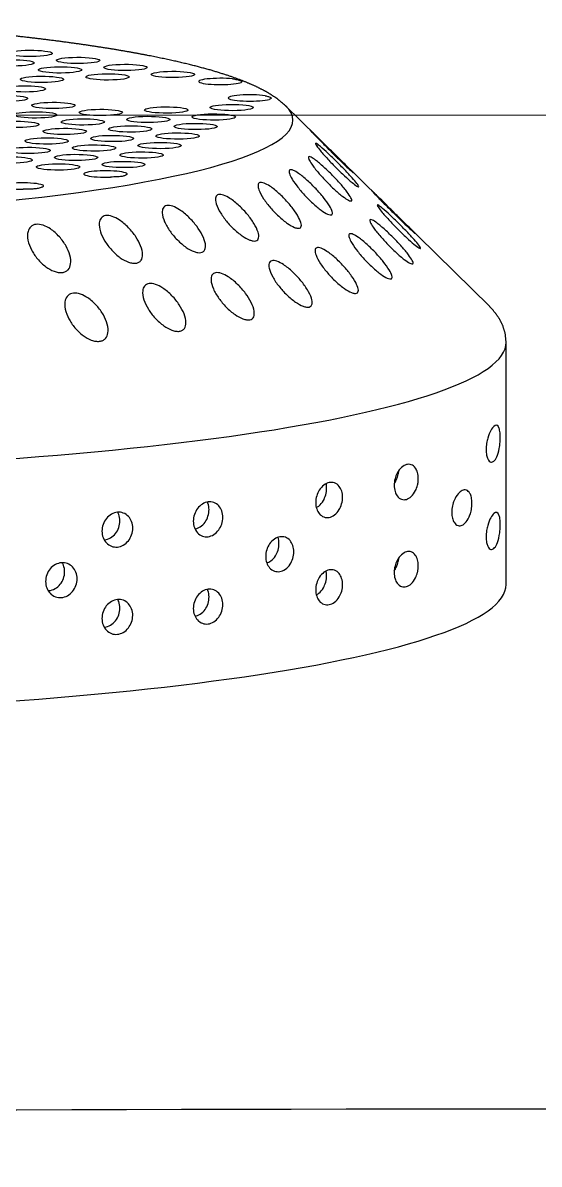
# Model space of a CAD drawing. Extents: x 398 to 509, y 623 to 780.
# Drawn here: x 445.427 to 446.512, y 672.027 to 674.422 of the extents above; entities that cross this region are included whole.
import ezdxf

# ---------------------------------------------------------------- set-up
doc = ezdxf.new("R2010")
doc.units = 0
doc.header["$MEASUREMENT"] = 0
doc.layers.add('1', color=4, linetype='Continuous')
doc.layers.add('JET', color=3, linetype='Continuous')

# ---------------------------------------------------------------- blocks, each defined once
blk = doc.blocks.new('SUCTION')
at = {"layer": '1'}
for p, q in [((0.4816, 1.9416), (-0.0272, 1.9337)), ((-0.2826, 1.7079), (-0.1012, 1.898)), ((-0.4023, 1.5824), (-0.324, 1.6645)), ((-0.5163, 1.4629), (-0.4533, 1.5289))]:
    blk.add_line(p, q, dxfattribs=at)
for centre, major_axis, start_param, end_param in [((0.5106, 0.0668), (-0.0289, 1.8748), 3.141593, 6.283185), ((0.0017, 0.059), (-0.0289, 1.8748), 3.141593, 6.283185), ((-0.4641, 0.0518), (-0.022, 1.427), 2.994561, 6.430217)]:
    blk.add_ellipse(centre, major_axis=major_axis, ratio=0.145722, start_param=start_param, end_param=end_param, dxfattribs=at)
at = {"layer": '1', "color": 3}
for centre, start_param, end_param in [((-0.5313, 1.3876), 3.930767, 8.961115), ((-0.5107, 1.35), 0.253665, 6.53685), ((-0.565, 1.3253), 4.112585, 9.142933), ((-0.4902, 1.3125), 0.253665, 6.53685), ((-0.4697, 1.2749), 0.253665, 6.53685), ((-0.5782, 1.2255), 0.253665, 6.53685), ((-0.4492, 1.2374), 0.253665, 6.53685), ((-0.5034, 1.2127), 0.253665, 6.53685), ((-0.4286, 1.1998), 0.253665, 6.53685), ((-0.4829, 1.1751), 0.253665, 6.53685), ((-0.4081, 1.1623), 0.253665, 6.53685), ((-0.5914, 1.1257), 0.253665, 6.53685), ((-0.4624, 1.1376), 0.253665, 6.53685), ((-0.3876, 1.1247), 0.253665, 6.53685), ((-0.4418, 1.1), 0.253665, 6.53685), ((-0.5709, 1.0882), 0.253665, 6.53685), ((-0.3671, 1.0871), 3.065388, 8.095736), ((-0.4961, 1.0753), 0.253665, 6.53685), ((-0.4213, 1.0624), 0.253665, 6.53685), ((-0.4756, 1.0378), 0.253665, 6.53685), ((-0.6046, 1.0259), 0.253665, 6.53685), ((-0.4008, 1.0249), 0.253665, 6.53685), ((-0.5841, 0.9884), 0.253665, 6.53685), ((-0.4551, 1.0002), 0.253665, 6.53685), ((-0.3803, 0.9873), 0.253665, 6.53685), ((-0.5093, 0.9755), 0.253665, 6.53685), ((-0.4345, 0.9626), 0.253665, 6.53685), ((-0.5636, 0.9508), 0.253665, 6.53685), ((-0.4888, 0.9379), 0.253665, 6.53685), ((-0.6178, 0.9261), 0.253665, 6.53685), ((-0.5431, 0.9133), 0.253665, 6.53685), ((-0.414, 0.9251), 0.253665, 6.53685), ((-0.3392, 0.9122), 2.883569, 7.913917), ((-0.5973, 0.8886), 0.253665, 6.53685), ((-0.4683, 0.9004), 0.253665, 6.53685), ((-0.3935, 0.8875), 0.253665, 6.53685), ((-0.5225, 0.8757), 0.253665, 6.53685)]:
    blk.add_ellipse(centre, major_axis=(0.0007, -0.0455), ratio=0.145722, start_param=start_param, end_param=end_param, dxfattribs=at)
at = {"layer": '1'}
for points in [[(-0.0272, 1.9337), (-0.0449, 1.9317), (-0.0614, 1.9264), (-0.0763, 1.9186), (-0.0895, 1.909), (-0.1012, 1.898)], [(-0.5163, 1.4629), (-0.5315, 1.4441), (-0.5446, 1.4227), (-0.5564, 1.3987), (-0.5673, 1.3717), (-0.5776, 1.3416), (-0.5874, 1.3084), (-0.5967, 1.272), (-0.6056, 1.2324), (-0.6141, 1.1898), (-0.6221, 1.1442), (-0.6297, 1.0957), (-0.6368, 1.0443), (-0.6435, 0.9903), (-0.6497, 0.9337), (-0.6554, 0.8747), (-0.6606, 0.8135), (-0.6653, 0.7502), (-0.6695, 0.685), (-0.6731, 0.6181), (-0.6762, 0.5496)]]:
    blk.add_open_spline(points, degree=1, dxfattribs=at)
at = {"layer": '1', "color": 3}
for points, knots in [([(0.199, 1.8952), (0.1967, 1.8952), (0.1945, 1.8952), (0.1901, 1.8955), (0.1879, 1.8957), (0.1818, 1.8966), (0.1782, 1.8973), (0.1679, 1.9), (0.1626, 1.9022), (0.1544, 1.9066), (0.1517, 1.9087), (0.1463, 1.9147), (0.1458, 1.919), (0.1562, 1.9226), (0.1592, 1.9234), (0.1646, 1.924), (0.166, 1.9241), (0.1691, 1.9243), (0.1708, 1.9244), (0.174, 1.9244), (0.1758, 1.9244), (0.1792, 1.9243), (0.1809, 1.9243), (0.1876, 1.9238), (0.1925, 1.9232), (0.2109, 1.92), (0.2192, 1.9159), (0.2246, 1.9099), (0.2255, 1.9077), (0.2245, 1.9032), (0.2226, 1.9008), (0.2163, 1.8979), (0.2139, 1.8971), (0.2091, 1.8961), (0.2073, 1.8958), (0.2034, 1.8954), (0.2013, 1.8952), (0.199, 1.8952)], [0, 0, 0, 0, 0.0069049, 0.0069049, 0.0138098, 0.0138098, 0.0276196, 0.0276196, 0.0621946, 0.0621946, 0.0967696, 0.0967696, 0.172591, 0.172591, 0.1905104, 0.1905104, 0.1954315, 0.1954315, 0.2003527, 0.2003527, 0.2052739, 0.2052739, 0.2101951, 0.2101951, 0.2281145, 0.2281145, 0.3039359, 0.3039359, 0.3385109, 0.3385109, 0.3730859, 0.3730859, 0.3868957, 0.3868957, 0.3938006, 0.3938006, 0.4007055, 0.4007055, 0.4007055, 0.4007055]), ([(0.3822, 1.898), (0.3799, 1.898), (0.3776, 1.8981), (0.3732, 1.8983), (0.3711, 1.8986), (0.365, 1.8994), (0.3614, 1.9002), (0.3511, 1.9028), (0.3458, 1.905), (0.3376, 1.9094), (0.3348, 1.9116), (0.3294, 1.9176), (0.3289, 1.9219), (0.3393, 1.9255), (0.3424, 1.9262), (0.3478, 1.9268), (0.3492, 1.927), (0.3522, 1.9272), (0.3539, 1.9272), (0.3572, 1.9273), (0.3589, 1.9273), (0.3624, 1.9272), (0.3641, 1.9271), (0.3708, 1.9267), (0.3756, 1.926), (0.3941, 1.9229), (0.4024, 1.9187), (0.4077, 1.9127), (0.4087, 1.9105), (0.4076, 1.906), (0.4058, 1.9036), (0.3995, 1.9008), (0.397, 1.8999), (0.3922, 1.8989), (0.3905, 1.8986), (0.3866, 1.8982), (0.3844, 1.8981), (0.3822, 1.898)], [0, 0, 0, 0, 0.0069049, 0.0069049, 0.0138098, 0.0138098, 0.0276196, 0.0276196, 0.0621946, 0.0621946, 0.0967696, 0.0967696, 0.172591, 0.172591, 0.1905104, 0.1905104, 0.1954315, 0.1954315, 0.2003527, 0.2003527, 0.2052739, 0.2052739, 0.2101951, 0.2101951, 0.2281145, 0.2281145, 0.3039359, 0.3039359, 0.3385109, 0.3385109, 0.3730859, 0.3730859, 0.3868957, 0.3868957, 0.3938006, 0.3938006, 0.4007055, 0.4007055, 0.4007055, 0.4007055]), ([(0.3316, 1.8252), (0.3294, 1.8251), (0.3271, 1.8252), (0.3225, 1.8257), (0.3203, 1.826), (0.3139, 1.8272), (0.31, 1.8284), (0.3009, 1.8319), (0.2962, 1.8348), (0.2892, 1.8406), (0.2869, 1.8435), (0.2843, 1.8491), (0.2839, 1.8521), (0.2857, 1.8578), (0.2879, 1.8605), (0.2937, 1.8638), (0.2964, 1.8649), (0.3015, 1.8662), (0.3034, 1.8665), (0.3075, 1.867), (0.3097, 1.8672), (0.3143, 1.8673), (0.3166, 1.8672), (0.3211, 1.8668), (0.3234, 1.8665), (0.3297, 1.8654), (0.3335, 1.8644), (0.3427, 1.8613), (0.3475, 1.8587), (0.3548, 1.8532), (0.3573, 1.8502), (0.3598, 1.8447), (0.3603, 1.8417), (0.3585, 1.8357), (0.3563, 1.8328), (0.3502, 1.829), (0.3474, 1.8278), (0.3421, 1.8263), (0.3402, 1.8259), (0.3361, 1.8254), (0.3339, 1.8252), (0.3316, 1.8252)], [0, 0, 0, 0, 0.0068348, 0.0068348, 0.0136695, 0.0136695, 0.027339, 0.027339, 0.0535624, 0.0535624, 0.0797858, 0.0797858, 0.1072813, 0.1072813, 0.1347768, 0.1347768, 0.1487269, 0.1487269, 0.155702, 0.155702, 0.162677, 0.162677, 0.1696521, 0.1696521, 0.1766272, 0.1766272, 0.1905773, 0.1905773, 0.2180728, 0.2180728, 0.2455682, 0.2455682, 0.2717917, 0.2717917, 0.2980151, 0.2980151, 0.3116846, 0.3116846, 0.3185193, 0.3185193, 0.3253541, 0.3253541, 0.3253541, 0.3253541]), ([(-0.2732, 1.704), (-0.2678, 1.7095), (-0.2619, 1.7156), (-0.2501, 1.7272), (-0.2443, 1.7328), (-0.2352, 1.7411), (-0.231, 1.7448), (-0.2262, 1.7485), (-0.2248, 1.7495), (-0.2226, 1.7508), (-0.2218, 1.7512), (-0.2209, 1.7511), (-0.2207, 1.7508), (-0.2211, 1.7494), (-0.2216, 1.7484), (-0.224, 1.7445), (-0.2267, 1.7408), (-0.2335, 1.7323), (-0.2383, 1.7268), (-0.2488, 1.7151), (-0.2545, 1.709), (-0.2656, 1.6976), (-0.2719, 1.6913), (-0.2842, 1.6795), (-0.2902, 1.674), (-0.2989, 1.6666), (-0.3024, 1.6637), (-0.3078, 1.6598), (-0.3097, 1.6587), (-0.3114, 1.6588), (-0.3111, 1.6599), (-0.3086, 1.664), (-0.3065, 1.6669), (-0.3003, 1.6744), (-0.2955, 1.68), (-0.2847, 1.6918), (-0.2788, 1.6981), (-0.2732, 1.704)], [0, 0, 0, 0, 0.0233552, 0.0233552, 0.0467103, 0.0467103, 0.0658795, 0.0658795, 0.0754641, 0.0754641, 0.0850487, 0.0850487, 0.0946332, 0.0946332, 0.1042178, 0.1042178, 0.123387, 0.123387, 0.1467421, 0.1467421, 0.1700973, 0.1700973, 0.1945396, 0.1945396, 0.2189818, 0.2189818, 0.2355966, 0.2355966, 0.2522113, 0.2522113, 0.2688261, 0.2688261, 0.2854408, 0.2854408, 0.3098831, 0.3098831, 0.3343253, 0.3343253, 0.3343253, 0.3343253]), ([(0.2769, 1.7033), (0.2724, 1.7032), (0.2676, 1.7038), (0.2588, 1.7059), (0.2547, 1.7075), (0.2463, 1.7117), (0.2422, 1.7149), (0.236, 1.7216), (0.234, 1.7251), (0.2321, 1.7316), (0.232, 1.7351), (0.2342, 1.7418), (0.2366, 1.745), (0.2424, 1.7492), (0.2454, 1.7508), (0.251, 1.7525), (0.2531, 1.7529), (0.2573, 1.7536), (0.2596, 1.7537), (0.2641, 1.7538), (0.2665, 1.7537), (0.2711, 1.7532), (0.2734, 1.7528), (0.28, 1.7513), (0.284, 1.7498), (0.2924, 1.7458), (0.2967, 1.7428), (0.303, 1.7362), (0.305, 1.7327), (0.307, 1.7262), (0.3071, 1.7227), (0.3049, 1.7158), (0.3025, 1.7126), (0.2966, 1.7081), (0.2935, 1.7065), (0.2859, 1.7041), (0.2814, 1.7034), (0.2769, 1.7033)], [0, 0, 0, 0, 0.0136716, 0.0136716, 0.0273431, 0.0273431, 0.0484006, 0.0484006, 0.0694582, 0.0694582, 0.0910856, 0.0910856, 0.1127131, 0.1127131, 0.1264894, 0.1264894, 0.1333775, 0.1333775, 0.1402657, 0.1402657, 0.1471538, 0.1471538, 0.154042, 0.154042, 0.1678183, 0.1678183, 0.1894457, 0.1894457, 0.2110732, 0.2110732, 0.2321307, 0.2321307, 0.2531882, 0.2531882, 0.2668598, 0.2668598, 0.2805313, 0.2805313, 0.2805313, 0.2805313]), ([(0.4601, 1.7061), (0.4556, 1.7061), (0.4508, 1.7066), (0.4419, 1.7088), (0.4378, 1.7103), (0.4295, 1.7145), (0.4253, 1.7177), (0.4191, 1.7244), (0.4172, 1.7279), (0.4152, 1.7344), (0.4151, 1.738), (0.4174, 1.7446), (0.4197, 1.7478), (0.4255, 1.752), (0.4286, 1.7536), (0.4342, 1.7553), (0.4362, 1.7557), (0.4405, 1.7564), (0.4427, 1.7566), (0.4473, 1.7566), (0.4496, 1.7565), (0.4542, 1.756), (0.4565, 1.7556), (0.4632, 1.7541), (0.4672, 1.7526), (0.4756, 1.7487), (0.4798, 1.7456), (0.4861, 1.739), (0.4882, 1.7355), (0.4901, 1.729), (0.4902, 1.7255), (0.488, 1.7187), (0.4857, 1.7154), (0.4798, 1.711), (0.4766, 1.7093), (0.469, 1.7069), (0.4646, 1.7062), (0.4601, 1.7061)], [0, 0, 0, 0, 0.0136716, 0.0136716, 0.0273431, 0.0273431, 0.0484006, 0.0484006, 0.0694582, 0.0694582, 0.0910856, 0.0910856, 0.1127131, 0.1127131, 0.1264894, 0.1264894, 0.1333775, 0.1333775, 0.1402657, 0.1402657, 0.1471538, 0.1471538, 0.154042, 0.154042, 0.1678183, 0.1678183, 0.1894457, 0.1894457, 0.2110732, 0.2110732, 0.2321307, 0.2321307, 0.2531882, 0.2531882, 0.2668598, 0.2668598, 0.2805313, 0.2805313, 0.2805313, 0.2805313]), ([(-0.3042, 1.6852), (-0.299, 1.6907), (-0.2931, 1.6968), (-0.2816, 1.7089), (-0.2759, 1.7149), (-0.2669, 1.7242), (-0.2629, 1.7285), (-0.2581, 1.7333), (-0.2568, 1.7347), (-0.2546, 1.7368), (-0.2539, 1.7376), (-0.2529, 1.7384), (-0.2528, 1.7384), (-0.2532, 1.7378), (-0.2537, 1.7372), (-0.256, 1.7345), (-0.2587, 1.7315), (-0.2653, 1.7241), (-0.27, 1.719), (-0.2803, 1.708), (-0.2859, 1.7021), (-0.2968, 1.6907), (-0.303, 1.6843), (-0.3151, 1.6719), (-0.321, 1.6659), (-0.3295, 1.6574), (-0.3329, 1.654), (-0.3382, 1.6488), (-0.3401, 1.647), (-0.3417, 1.6456), (-0.3414, 1.646), (-0.339, 1.6486), (-0.3369, 1.6509), (-0.3309, 1.6573), (-0.3261, 1.6623), (-0.3155, 1.6734), (-0.3097, 1.6794), (-0.3042, 1.6852)], [0, 0, 0, 0, 0.0233552, 0.0233552, 0.0467103, 0.0467103, 0.0658795, 0.0658795, 0.0754641, 0.0754641, 0.0850487, 0.0850487, 0.0946332, 0.0946332, 0.1042178, 0.1042178, 0.123387, 0.123387, 0.1467421, 0.1467421, 0.1700973, 0.1700973, 0.1945396, 0.1945396, 0.2189818, 0.2189818, 0.2355966, 0.2355966, 0.2522113, 0.2522113, 0.2688261, 0.2688261, 0.2854408, 0.2854408, 0.3098831, 0.3098831, 0.3343253, 0.3343253, 0.3343253, 0.3343253]), ([(-0.2416, 1.6945), (-0.2362, 1.7001), (-0.2301, 1.706), (-0.2181, 1.7169), (-0.2122, 1.722), (-0.2029, 1.7292), (-0.1987, 1.7322), (-0.1938, 1.7348), (-0.1923, 1.7354), (-0.1901, 1.7359), (-0.1893, 1.7358), (-0.1884, 1.7349), (-0.1883, 1.7341), (-0.1886, 1.7319), (-0.1892, 1.7305), (-0.1916, 1.7256), (-0.1944, 1.7213), (-0.2014, 1.7119), (-0.2062, 1.7059), (-0.217, 1.6938), (-0.2228, 1.6876), (-0.2341, 1.6764), (-0.2405, 1.6703), (-0.2531, 1.6593), (-0.2592, 1.6544), (-0.268, 1.6482), (-0.2715, 1.6459), (-0.2771, 1.6434), (-0.279, 1.6431), (-0.2806, 1.6446), (-0.2804, 1.6464), (-0.2778, 1.6518), (-0.2756, 1.6552), (-0.2693, 1.6638), (-0.2644, 1.6699), (-0.2534, 1.6823), (-0.2473, 1.6887), (-0.2416, 1.6945)], [0, 0, 0, 0, 0.0233552, 0.0233552, 0.0467103, 0.0467103, 0.0658795, 0.0658795, 0.0754641, 0.0754641, 0.0850487, 0.0850487, 0.0946332, 0.0946332, 0.1042178, 0.1042178, 0.123387, 0.123387, 0.1467421, 0.1467421, 0.1700973, 0.1700973, 0.1945396, 0.1945396, 0.2189818, 0.2189818, 0.2355966, 0.2355966, 0.2522113, 0.2522113, 0.2688261, 0.2688261, 0.2854408, 0.2854408, 0.3098831, 0.3098831, 0.3343253, 0.3343253, 0.3343253, 0.3343253]), ([(0.2734, 1.7034), (0.2709, 1.705), (0.268, 1.7066), (0.2616, 1.7093), (0.2577, 1.7106), (0.2511, 1.712), (0.2489, 1.7123), (0.2462, 1.7126), (0.2459, 1.7126), (0.2456, 1.7126)], [0.10627562, 0.10627562, 0.10627562, 0.10627562, 0.12011122, 0.12011122, 0.13392931, 0.13392931, 0.14083836, 0.14083836, 0.14184706, 0.14184706, 0.14184706, 0.14184706]), ([(0.4565, 1.7062), (0.454, 1.7079), (0.4512, 1.7094), (0.4448, 1.7121), (0.4408, 1.7134), (0.4343, 1.7148), (0.432, 1.7151), (0.4294, 1.7154), (0.429, 1.7154), (0.4287, 1.7155)], [0.10627562, 0.10627562, 0.10627562, 0.10627562, 0.12011122, 0.12011122, 0.13392931, 0.13392931, 0.14083836, 0.14083836, 0.14184706, 0.14184706, 0.14184706, 0.14184706]), ([(-0.2101, 1.657), (-0.2045, 1.6625), (-0.1983, 1.6681), (-0.1861, 1.6782), (-0.1801, 1.6827), (-0.1707, 1.6886), (-0.1664, 1.6909), (-0.1614, 1.6923), (-0.16, 1.6925), (-0.1578, 1.6922), (-0.157, 1.6917), (-0.1561, 1.69), (-0.1559, 1.6888), (-0.1564, 1.6858), (-0.1569, 1.684), (-0.1594, 1.6781), (-0.1623, 1.6733), (-0.1694, 1.6631), (-0.1744, 1.6568), (-0.1854, 1.6444), (-0.1913, 1.6383), (-0.2028, 1.6274), (-0.2094, 1.6217), (-0.2221, 1.6117), (-0.2284, 1.6074), (-0.2373, 1.6025), (-0.2409, 1.6009), (-0.2465, 1.5997), (-0.2484, 1.6002), (-0.25, 1.6031), (-0.2497, 1.6057), (-0.2471, 1.6122), (-0.2448, 1.6162), (-0.2384, 1.6257), (-0.2333, 1.6321), (-0.2221, 1.645), (-0.2159, 1.6514), (-0.2101, 1.657)], [0, 0, 0, 0, 0.0233552, 0.0233552, 0.0467103, 0.0467103, 0.0658795, 0.0658795, 0.0754641, 0.0754641, 0.0850487, 0.0850487, 0.0946332, 0.0946332, 0.1042178, 0.1042178, 0.123387, 0.123387, 0.1467421, 0.1467421, 0.1700973, 0.1700973, 0.1945396, 0.1945396, 0.2189818, 0.2189818, 0.2355966, 0.2355966, 0.2522113, 0.2522113, 0.2688261, 0.2688261, 0.2854408, 0.2854408, 0.3098831, 0.3098831, 0.3343253, 0.3343253, 0.3343253, 0.3343253]), ([(-0.4293, 1.5541), (-0.424, 1.5596), (-0.4181, 1.5658), (-0.4066, 1.5779), (-0.4009, 1.5839), (-0.3919, 1.5932), (-0.3879, 1.5975), (-0.3831, 1.6023), (-0.3818, 1.6037), (-0.3796, 1.6058), (-0.3788, 1.6066), (-0.3779, 1.6074), (-0.3778, 1.6074), (-0.3781, 1.6069), (-0.3786, 1.6062), (-0.381, 1.6035), (-0.3837, 1.6005), (-0.3903, 1.5931), (-0.395, 1.588), (-0.4053, 1.577), (-0.411, 1.571), (-0.4218, 1.5597), (-0.428, 1.5533), (-0.4401, 1.5409), (-0.446, 1.5349), (-0.4545, 1.5264), (-0.4579, 1.523), (-0.4632, 1.5178), (-0.4651, 1.516), (-0.4667, 1.5146), (-0.4664, 1.515), (-0.464, 1.5177), (-0.4619, 1.5199), (-0.4559, 1.5263), (-0.4511, 1.5313), (-0.4405, 1.5423), (-0.4347, 1.5484), (-0.4293, 1.5541)], [0, 0, 0, 0, 0.023389, 0.023389, 0.0467779, 0.0467779, 0.0659746, 0.0659746, 0.0755729, 0.0755729, 0.0851712, 0.0851712, 0.0947696, 0.0947696, 0.1043679, 0.1043679, 0.1235645, 0.1235645, 0.1469535, 0.1469535, 0.1703425, 0.1703425, 0.1947513, 0.1947513, 0.2191601, 0.2191601, 0.2357472, 0.2357472, 0.2523342, 0.2523342, 0.2689213, 0.2689213, 0.2855084, 0.2855084, 0.3099172, 0.3099172, 0.334326, 0.334326, 0.334326, 0.334326]), ([(-0.4007, 1.5719), (-0.3953, 1.5775), (-0.3893, 1.5835), (-0.3776, 1.5952), (-0.3718, 1.6007), (-0.3626, 1.6091), (-0.3585, 1.6128), (-0.3536, 1.6166), (-0.3522, 1.6175), (-0.35, 1.6189), (-0.3492, 1.6192), (-0.3483, 1.6192), (-0.3482, 1.6188), (-0.3485, 1.6174), (-0.349, 1.6164), (-0.3514, 1.6125), (-0.3541, 1.6088), (-0.361, 1.6003), (-0.3658, 1.5947), (-0.3763, 1.583), (-0.382, 1.5769), (-0.3931, 1.5655), (-0.3994, 1.5593), (-0.4117, 1.5475), (-0.4177, 1.542), (-0.4264, 1.5346), (-0.4298, 1.5317), (-0.4353, 1.5278), (-0.4372, 1.5268), (-0.4388, 1.5268), (-0.4385, 1.528), (-0.4361, 1.532), (-0.4339, 1.5349), (-0.4278, 1.5424), (-0.4229, 1.5479), (-0.4122, 1.5598), (-0.4063, 1.5661), (-0.4007, 1.5719)], [0, 0, 0, 0, 0.023389, 0.023389, 0.0467779, 0.0467779, 0.0659746, 0.0659746, 0.0755729, 0.0755729, 0.0851712, 0.0851712, 0.0947696, 0.0947696, 0.1043679, 0.1043679, 0.1235645, 0.1235645, 0.1469535, 0.1469535, 0.1703425, 0.1703425, 0.1947513, 0.1947513, 0.2191601, 0.2191601, 0.2357472, 0.2357472, 0.2523342, 0.2523342, 0.2689213, 0.2689213, 0.2855084, 0.2855084, 0.3099172, 0.3099172, 0.334326, 0.334326, 0.334326, 0.334326]), ([(-0.3716, 1.5637), (-0.3661, 1.5692), (-0.36, 1.5751), (-0.3481, 1.5861), (-0.3422, 1.5912), (-0.3328, 1.5984), (-0.3286, 1.6014), (-0.3237, 1.604), (-0.3223, 1.6046), (-0.3201, 1.6051), (-0.3193, 1.605), (-0.3183, 1.6042), (-0.3182, 1.6034), (-0.3186, 1.6012), (-0.3191, 1.5997), (-0.3215, 1.5948), (-0.3243, 1.5905), (-0.3313, 1.581), (-0.3362, 1.5751), (-0.3469, 1.5629), (-0.3528, 1.5568), (-0.364, 1.5455), (-0.3705, 1.5395), (-0.383, 1.5285), (-0.3891, 1.5236), (-0.3979, 1.5174), (-0.4015, 1.5151), (-0.407, 1.5126), (-0.4089, 1.5123), (-0.4106, 1.5138), (-0.4103, 1.5157), (-0.4078, 1.521), (-0.4055, 1.5244), (-0.3993, 1.533), (-0.3943, 1.539), (-0.3833, 1.5515), (-0.3773, 1.5579), (-0.3716, 1.5637)], [0, 0, 0, 0, 0.023389, 0.023389, 0.0467779, 0.0467779, 0.0659746, 0.0659746, 0.0755729, 0.0755729, 0.0851712, 0.0851712, 0.0947696, 0.0947696, 0.1043679, 0.1043679, 0.1235645, 0.1235645, 0.1469535, 0.1469535, 0.1703425, 0.1703425, 0.1947513, 0.1947513, 0.2191601, 0.2191601, 0.2357472, 0.2357472, 0.2523342, 0.2523342, 0.2689213, 0.2689213, 0.2855084, 0.2855084, 0.3099172, 0.3099172, 0.334326, 0.334326, 0.334326, 0.334326]), ([(-0.1791, 1.5922), (-0.1735, 1.5974), (-0.1671, 1.6026), (-0.1548, 1.6117), (-0.1487, 1.6155), (-0.1391, 1.6201), (-0.1348, 1.6216), (-0.1298, 1.6219), (-0.1284, 1.6216), (-0.1261, 1.6205), (-0.1253, 1.6195), (-0.1244, 1.6171), (-0.1243, 1.6155), (-0.1248, 1.6118), (-0.1254, 1.6097), (-0.128, 1.6029), (-0.131, 1.5977), (-0.1383, 1.5868), (-0.1434, 1.5803), (-0.1546, 1.5679), (-0.1607, 1.5619), (-0.1724, 1.5515), (-0.179, 1.5462), (-0.192, 1.5374), (-0.1983, 1.5339), (-0.2073, 1.5303), (-0.211, 1.5294), (-0.2165, 1.5297), (-0.2185, 1.5309), (-0.22, 1.5352), (-0.2197, 1.5384), (-0.217, 1.546), (-0.2146, 1.5504), (-0.208, 1.5607), (-0.2028, 1.5674), (-0.1913, 1.5804), (-0.1851, 1.5867), (-0.1791, 1.5922)], [0, 0, 0, 0, 0.0233552, 0.0233552, 0.0467103, 0.0467103, 0.0658795, 0.0658795, 0.0754641, 0.0754641, 0.0850487, 0.0850487, 0.0946332, 0.0946332, 0.1042178, 0.1042178, 0.123387, 0.123387, 0.1467421, 0.1467421, 0.1700973, 0.1700973, 0.1945396, 0.1945396, 0.2189818, 0.2189818, 0.2355966, 0.2355966, 0.2522113, 0.2522113, 0.2688261, 0.2688261, 0.2854408, 0.2854408, 0.3098831, 0.3098831, 0.3343253, 0.3343253, 0.3343253, 0.3343253]), ([(0.3157, 1.5391), (0.3111, 1.539), (0.3063, 1.5397), (0.2972, 1.5422), (0.293, 1.5441), (0.2852, 1.5488), (0.2814, 1.5522), (0.2758, 1.5595), (0.2741, 1.5633), (0.2726, 1.5705), (0.2727, 1.5744), (0.2752, 1.5817), (0.2776, 1.5851), (0.2834, 1.5899), (0.2867, 1.5919), (0.2946, 1.5946), (0.2992, 1.5953), (0.3083, 1.5955), (0.3132, 1.5949), (0.3222, 1.5924), (0.3264, 1.5906), (0.3342, 1.586), (0.3381, 1.5827), (0.3437, 1.5755), (0.3455, 1.5716), (0.347, 1.5645), (0.3469, 1.5606), (0.3444, 1.5532), (0.342, 1.5497), (0.3362, 1.5448), (0.3328, 1.5427), (0.3248, 1.54), (0.3202, 1.5392), (0.3157, 1.5391)], [0, 0, 0, 0, 0.0137254, 0.0137254, 0.0274508, 0.0274508, 0.0453851, 0.0453851, 0.0633195, 0.0633195, 0.0815469, 0.0815469, 0.0997743, 0.0997743, 0.1135448, 0.1135448, 0.1273153, 0.1273153, 0.1410857, 0.1410857, 0.1548562, 0.1548562, 0.1730836, 0.1730836, 0.191311, 0.191311, 0.2092454, 0.2092454, 0.2271798, 0.2271798, 0.2409052, 0.2409052, 0.2546305, 0.2546305, 0.2546305, 0.2546305]), ([(0.4988, 1.5419), (0.4943, 1.5419), (0.4894, 1.5425), (0.4803, 1.545), (0.4761, 1.5469), (0.4683, 1.5517), (0.4645, 1.5551), (0.459, 1.5623), (0.4572, 1.5662), (0.4557, 1.5733), (0.4558, 1.5772), (0.4583, 1.5845), (0.4607, 1.5879), (0.4665, 1.5928), (0.4699, 1.5947), (0.4778, 1.5974), (0.4823, 1.5982), (0.4914, 1.5983), (0.4963, 1.5977), (0.5053, 1.5953), (0.5095, 1.5934), (0.5174, 1.5888), (0.5212, 1.5855), (0.5269, 1.5783), (0.5286, 1.5745), (0.5302, 1.5673), (0.5301, 1.5634), (0.5276, 1.556), (0.5252, 1.5526), (0.5193, 1.5476), (0.5159, 1.5456), (0.5079, 1.5428), (0.5033, 1.542), (0.4988, 1.5419)], [0, 0, 0, 0, 0.0137254, 0.0137254, 0.0274508, 0.0274508, 0.0453851, 0.0453851, 0.0633195, 0.0633195, 0.0815469, 0.0815469, 0.0997743, 0.0997743, 0.1135448, 0.1135448, 0.1273153, 0.1273153, 0.1410857, 0.1410857, 0.1548562, 0.1548562, 0.1730836, 0.1730836, 0.191311, 0.191311, 0.2092454, 0.2092454, 0.2271798, 0.2271798, 0.2409052, 0.2409052, 0.2546305, 0.2546305, 0.2546305, 0.2546305]), ([(-0.3426, 1.5296), (-0.337, 1.535), (-0.3308, 1.5407), (-0.3186, 1.5508), (-0.3126, 1.5553), (-0.3031, 1.5613), (-0.2988, 1.5635), (-0.2939, 1.565), (-0.2924, 1.5652), (-0.2902, 1.5648), (-0.2894, 1.5643), (-0.2885, 1.5626), (-0.2883, 1.5614), (-0.2888, 1.5585), (-0.2893, 1.5567), (-0.2918, 1.5507), (-0.2947, 1.5459), (-0.3019, 1.5357), (-0.3069, 1.5294), (-0.3178, 1.517), (-0.3238, 1.5109), (-0.3353, 1.5), (-0.3418, 1.4943), (-0.3546, 1.4843), (-0.3608, 1.48), (-0.3697, 1.4751), (-0.3733, 1.4735), (-0.3789, 1.4724), (-0.3808, 1.4729), (-0.3824, 1.4758), (-0.3821, 1.4783), (-0.3795, 1.4849), (-0.3772, 1.4888), (-0.3708, 1.4983), (-0.3657, 1.5047), (-0.3545, 1.5175), (-0.3484, 1.5239), (-0.3426, 1.5296)], [0, 0, 0, 0, 0.023389, 0.023389, 0.0467779, 0.0467779, 0.0659746, 0.0659746, 0.0755729, 0.0755729, 0.0851712, 0.0851712, 0.0947696, 0.0947696, 0.1043679, 0.1043679, 0.1235645, 0.1235645, 0.1469535, 0.1469535, 0.1703425, 0.1703425, 0.1947513, 0.1947513, 0.2191601, 0.2191601, 0.2357472, 0.2357472, 0.2523342, 0.2523342, 0.2689213, 0.2689213, 0.2855084, 0.2855084, 0.3099172, 0.3099172, 0.334326, 0.334326, 0.334326, 0.334326]), ([(0.3262, 1.5406), (0.3253, 1.5423), (0.3242, 1.5441), (0.3199, 1.5493), (0.3159, 1.5525), (0.3079, 1.557), (0.3038, 1.5587), (0.2948, 1.561), (0.2899, 1.5616), (0.2821, 1.5615), (0.2788, 1.5611), (0.2757, 1.5604)], [0.07459591, 0.07459591, 0.07459591, 0.07459591, 0.08376941, 0.08376941, 0.10280122, 0.10280122, 0.11656798, 0.11656798, 0.13033474, 0.13033474, 0.14038295, 0.14038295, 0.14038295, 0.14038295]), ([(0.5094, 1.5434), (0.5085, 1.5451), (0.5073, 1.5469), (0.503, 1.5521), (0.4991, 1.5554), (0.4911, 1.5598), (0.4869, 1.5615), (0.4779, 1.5639), (0.4731, 1.5645), (0.4652, 1.5643), (0.4619, 1.5639), (0.4588, 1.5632)], [0.07459591, 0.07459591, 0.07459591, 0.07459591, 0.08376941, 0.08376941, 0.10280122, 0.10280122, 0.11656798, 0.11656798, 0.13033474, 0.13033474, 0.14038295, 0.14038295, 0.14038295, 0.14038295]), ([(-0.1493, 1.501), (-0.1435, 1.5059), (-0.1371, 1.5107), (-0.1245, 1.5186), (-0.1184, 1.5217), (-0.1087, 1.5249), (-0.1043, 1.5256), (-0.0993, 1.5246), (-0.0979, 1.524), (-0.0957, 1.522), (-0.0949, 1.5207), (-0.0941, 1.5174), (-0.094, 1.5155), (-0.0945, 1.5112), (-0.0951, 1.5088), (-0.0979, 1.5012), (-0.101, 1.4956), (-0.1085, 1.4842), (-0.1137, 1.4777), (-0.1251, 1.4655), (-0.1313, 1.4598), (-0.1432, 1.4501), (-0.1499, 1.4453), (-0.1631, 1.4377), (-0.1695, 1.435), (-0.1786, 1.4329), (-0.1822, 1.4327), (-0.1878, 1.4344), (-0.1898, 1.4363), (-0.1912, 1.4419), (-0.1908, 1.4457), (-0.188, 1.4543), (-0.1855, 1.4591), (-0.1787, 1.47), (-0.1734, 1.4768), (-0.1617, 1.4897), (-0.1553, 1.4958), (-0.1493, 1.501)], [0, 0, 0, 0, 0.0233552, 0.0233552, 0.0467103, 0.0467103, 0.0658795, 0.0658795, 0.0754641, 0.0754641, 0.0850487, 0.0850487, 0.0946332, 0.0946332, 0.1042178, 0.1042178, 0.123387, 0.123387, 0.1467421, 0.1467421, 0.1700973, 0.1700973, 0.1945396, 0.1945396, 0.2189818, 0.2189818, 0.2355966, 0.2355966, 0.2522113, 0.2522113, 0.2688261, 0.2688261, 0.2854408, 0.2854408, 0.3098831, 0.3098831, 0.3343253, 0.3343253, 0.3343253, 0.3343253]), ([(-0.314, 1.4703), (-0.3083, 1.4755), (-0.302, 1.4808), (-0.2896, 1.4899), (-0.2835, 1.4937), (-0.274, 1.4983), (-0.2696, 1.4998), (-0.2646, 1.5001), (-0.2632, 1.4998), (-0.261, 1.4987), (-0.2602, 1.4977), (-0.2593, 1.4953), (-0.2592, 1.4937), (-0.2596, 1.49), (-0.2602, 1.4879), (-0.2629, 1.4811), (-0.2658, 1.4758), (-0.2731, 1.4649), (-0.2783, 1.4584), (-0.2895, 1.446), (-0.2955, 1.44), (-0.3072, 1.4297), (-0.3139, 1.4244), (-0.3268, 1.4156), (-0.3332, 1.412), (-0.3422, 1.4085), (-0.3458, 1.4076), (-0.3514, 1.4079), (-0.3533, 1.4091), (-0.3549, 1.4134), (-0.3545, 1.4166), (-0.3518, 1.4242), (-0.3494, 1.4286), (-0.3428, 1.4389), (-0.3377, 1.4455), (-0.3262, 1.4585), (-0.3199, 1.4648), (-0.314, 1.4703)], [0, 0, 0, 0, 0.023389, 0.023389, 0.0467779, 0.0467779, 0.0659746, 0.0659746, 0.0755729, 0.0755729, 0.0851712, 0.0851712, 0.0947696, 0.0947696, 0.1043679, 0.1043679, 0.1235645, 0.1235645, 0.1469535, 0.1469535, 0.1703425, 0.1703425, 0.1947513, 0.1947513, 0.2191601, 0.2191601, 0.2357472, 0.2357472, 0.2523342, 0.2523342, 0.2689213, 0.2689213, 0.2855084, 0.2855084, 0.3099172, 0.3099172, 0.334326, 0.334326, 0.334326, 0.334326]), ([(0.4303, 1.4359), (0.4258, 1.4359), (0.4209, 1.4365), (0.4117, 1.4392), (0.4075, 1.4413), (0.3999, 1.4463), (0.3962, 1.4498), (0.3909, 1.4572), (0.3893, 1.4612), (0.388, 1.4687), (0.3882, 1.4727), (0.3908, 1.4803), (0.3932, 1.4838), (0.399, 1.4889), (0.4025, 1.491), (0.4106, 1.4939), (0.4152, 1.4947), (0.4243, 1.4948), (0.4292, 1.4942), (0.4383, 1.4915), (0.4426, 1.4896), (0.4502, 1.4847), (0.4539, 1.4813), (0.4592, 1.4738), (0.4609, 1.4698), (0.4622, 1.4624), (0.462, 1.4583), (0.4594, 1.4507), (0.457, 1.4472), (0.4512, 1.4419), (0.4476, 1.4398), (0.4395, 1.4368), (0.4348, 1.436), (0.4303, 1.4359)], [0, 0, 0, 0, 0.0137586, 0.0137586, 0.0275172, 0.0275172, 0.044295, 0.044295, 0.0610729, 0.0610729, 0.0780627, 0.0780627, 0.0950526, 0.0950526, 0.108841, 0.108841, 0.1226293, 0.1226293, 0.1364177, 0.1364177, 0.1502061, 0.1502061, 0.167196, 0.167196, 0.1841858, 0.1841858, 0.2009637, 0.2009637, 0.2177415, 0.2177415, 0.2315001, 0.2315001, 0.2452587, 0.2452587, 0.2452587, 0.2452587]), ([(0.444, 1.4385), (0.4431, 1.4412), (0.4416, 1.4439), (0.437, 1.4502), (0.4332, 1.4536), (0.4255, 1.4583), (0.4213, 1.4603), (0.4122, 1.4628), (0.4073, 1.4634), (0.3982, 1.4633), (0.3936, 1.4625), (0.3896, 1.4611)], [0.06697775, 0.06697775, 0.06697775, 0.06697775, 0.07946388, 0.07946388, 0.09696122, 0.09696122, 0.11074218, 0.11074218, 0.12452314, 0.12452314, 0.13823061, 0.13823061, 0.13823061, 0.13823061]), ([(-0.5365, 1.4196), (-0.5361, 1.4225), (-0.5355, 1.425), (-0.5341, 1.4295), (-0.5332, 1.4313), (-0.5318, 1.4332), (-0.5312, 1.4333), (-0.5301, 1.4321), (-0.5296, 1.4306), (-0.5289, 1.4283)], [-0.10334717, -0.10334717, -0.10334717, -0.10334717, -0.09099542, -0.09099542, -0.07615637, -0.07615637, -0.06155718, -0.06155718, -0.04630625, -0.04630625, -0.04630625, -0.04630625]), ([(-0.2865, 1.3867), (-0.2807, 1.3916), (-0.2743, 1.3964), (-0.2617, 1.4044), (-0.2556, 1.4075), (-0.2459, 1.4107), (-0.2415, 1.4114), (-0.2365, 1.4104), (-0.2351, 1.4098), (-0.2329, 1.4078), (-0.2321, 1.4065), (-0.2312, 1.4032), (-0.2311, 1.4013), (-0.2317, 1.397), (-0.2323, 1.3946), (-0.2351, 1.387), (-0.2381, 1.3814), (-0.2457, 1.37), (-0.2509, 1.3634), (-0.2623, 1.3512), (-0.2685, 1.3455), (-0.2804, 1.3358), (-0.2872, 1.331), (-0.3003, 1.3235), (-0.3067, 1.3208), (-0.3158, 1.3187), (-0.3194, 1.3185), (-0.325, 1.3202), (-0.3269, 1.3221), (-0.3284, 1.3277), (-0.328, 1.3315), (-0.3251, 1.3401), (-0.3227, 1.3449), (-0.3159, 1.3557), (-0.3106, 1.3625), (-0.2989, 1.3755), (-0.2925, 1.3816), (-0.2865, 1.3867)], [0, 0, 0, 0, 0.023389, 0.023389, 0.0467779, 0.0467779, 0.0659746, 0.0659746, 0.0755729, 0.0755729, 0.0851712, 0.0851712, 0.0947696, 0.0947696, 0.1043679, 0.1043679, 0.1235645, 0.1235645, 0.1469535, 0.1469535, 0.1703425, 0.1703425, 0.1947513, 0.1947513, 0.2191601, 0.2191601, 0.2357472, 0.2357472, 0.2523342, 0.2523342, 0.2689213, 0.2689213, 0.2855084, 0.2855084, 0.3099172, 0.3099172, 0.334326, 0.334326, 0.334326, 0.334326]), ([(-0.121, 1.385), (-0.1151, 1.3895), (-0.1086, 1.3938), (-0.0959, 1.4004), (-0.0897, 1.4027), (-0.0799, 1.4045), (-0.0756, 1.4044), (-0.0706, 1.4022), (-0.0692, 1.4012), (-0.067, 1.3984), (-0.0662, 1.3967), (-0.0654, 1.3928), (-0.0654, 1.3906), (-0.066, 1.3856), (-0.0667, 1.383), (-0.0696, 1.3748), (-0.0727, 1.3689), (-0.0805, 1.3573), (-0.0858, 1.3508), (-0.0975, 1.3389), (-0.1038, 1.3336), (-0.1159, 1.3247), (-0.1227, 1.3205), (-0.136, 1.3144), (-0.1424, 1.3125), (-0.1516, 1.3119), (-0.1552, 1.3124), (-0.1608, 1.3155), (-0.1627, 1.3181), (-0.1641, 1.3249), (-0.1636, 1.3293), (-0.1606, 1.3387), (-0.158, 1.3437), (-0.151, 1.355), (-0.1456, 1.3618), (-0.1336, 1.3745), (-0.1271, 1.3803), (-0.121, 1.385)], [0, 0, 0, 0, 0.0233552, 0.0233552, 0.0467103, 0.0467103, 0.0658795, 0.0658795, 0.0754641, 0.0754641, 0.0850487, 0.0850487, 0.0946332, 0.0946332, 0.1042178, 0.1042178, 0.123387, 0.123387, 0.1467421, 0.1467421, 0.1700973, 0.1700973, 0.1945396, 0.1945396, 0.2189818, 0.2189818, 0.2355966, 0.2355966, 0.2522113, 0.2522113, 0.2688261, 0.2688261, 0.2854408, 0.2854408, 0.3098831, 0.3098831, 0.3343253, 0.3343253, 0.3343253, 0.3343253]), ([(-0.5709, 1.3509), (-0.5706, 1.3543), (-0.5701, 1.3574), (-0.5688, 1.3633), (-0.568, 1.3658), (-0.5667, 1.3695), (-0.5661, 1.3705), (-0.5651, 1.371), (-0.5646, 1.3705), (-0.5638, 1.3691)], [-0.10334717, -0.10334717, -0.10334717, -0.10334717, -0.09099542, -0.09099542, -0.07615637, -0.07615637, -0.06155718, -0.06155718, -0.04630625, -0.04630625, -0.04630625, -0.04630625]), ([(0.3587, 1.2828), (0.3541, 1.2827), (0.3492, 1.2834), (0.34, 1.2863), (0.3357, 1.2885), (0.3283, 1.2938), (0.3248, 1.2974), (0.3199, 1.3052), (0.3183, 1.3093), (0.3172, 1.3171), (0.3175, 1.3213), (0.3203, 1.3291), (0.3227, 1.3328), (0.3285, 1.3382), (0.3321, 1.3405), (0.3404, 1.3436), (0.3451, 1.3444), (0.3542, 1.3446), (0.3591, 1.3439), (0.3683, 1.341), (0.3726, 1.3389), (0.3801, 1.3336), (0.3835, 1.3301), (0.3886, 1.3224), (0.3901, 1.3182), (0.3913, 1.3104), (0.391, 1.3062), (0.3882, 1.2984), (0.3858, 1.2947), (0.3799, 1.2892), (0.3763, 1.2869), (0.3679, 1.2837), (0.3632, 1.2829), (0.3587, 1.2828)], [0, 0, 0, 0, 0.0137992, 0.0137992, 0.0275983, 0.0275983, 0.0432499, 0.0432499, 0.0589015, 0.0589015, 0.0746941, 0.0746941, 0.0904868, 0.0904868, 0.1043038, 0.1043038, 0.1181207, 0.1181207, 0.1319377, 0.1319377, 0.1457547, 0.1457547, 0.1615473, 0.1615473, 0.17734, 0.17734, 0.1929915, 0.1929915, 0.2086431, 0.2086431, 0.2224423, 0.2224423, 0.2362415, 0.2362415, 0.2362415, 0.2362415]), ([(0.5418, 1.2856), (0.5373, 1.2855), (0.5323, 1.2862), (0.5231, 1.2892), (0.5189, 1.2914), (0.5114, 1.2967), (0.508, 1.3002), (0.503, 1.308), (0.5015, 1.3121), (0.5003, 1.3199), (0.5007, 1.3242), (0.5034, 1.332), (0.5058, 1.3356), (0.5117, 1.341), (0.5153, 1.3433), (0.5236, 1.3464), (0.5282, 1.3472), (0.5374, 1.3474), (0.5423, 1.3467), (0.5515, 1.3438), (0.5558, 1.3417), (0.5632, 1.3365), (0.5667, 1.3329), (0.5717, 1.3252), (0.5733, 1.3211), (0.5744, 1.3133), (0.5741, 1.3091), (0.5714, 1.3012), (0.5689, 1.2976), (0.5631, 1.292), (0.5594, 1.2897), (0.5511, 1.2865), (0.5464, 1.2857), (0.5418, 1.2856)], [0, 0, 0, 0, 0.0137992, 0.0137992, 0.0275983, 0.0275983, 0.0432499, 0.0432499, 0.0589015, 0.0589015, 0.0746941, 0.0746941, 0.0904868, 0.0904868, 0.1043038, 0.1043038, 0.1181207, 0.1181207, 0.1319377, 0.1319377, 0.1457547, 0.1457547, 0.1615473, 0.1615473, 0.17734, 0.17734, 0.1929915, 0.1929915, 0.2086431, 0.2086431, 0.2224423, 0.2224423, 0.2362415, 0.2362415, 0.2362415, 0.2362415]), ([(0.5581, 1.2894), (0.5574, 1.293), (0.5559, 1.2968), (0.551, 1.3041), (0.5475, 1.3076), (0.54, 1.3127), (0.5357, 1.3149), (0.5265, 1.3177), (0.5216, 1.3183), (0.5125, 1.3182), (0.5078, 1.3174), (0.5028, 1.3155), (0.502, 1.3151), (0.5011, 1.3148)], [0.06062855, 0.06062855, 0.06062855, 0.06062855, 0.07544879, 0.07544879, 0.09151617, 0.09151617, 0.10532637, 0.10532637, 0.11913657, 0.11913657, 0.13294677, 0.13294677, 0.13590198, 0.13590198, 0.13590198, 0.13590198]), ([(-0.2604, 1.2803), (-0.2545, 1.2848), (-0.248, 1.2891), (-0.2353, 1.2957), (-0.2291, 1.2981), (-0.2193, 1.2998), (-0.215, 1.2997), (-0.2099, 1.2976), (-0.2085, 1.2965), (-0.2064, 1.2938), (-0.2056, 1.2921), (-0.2048, 1.2881), (-0.2048, 1.2859), (-0.2054, 1.281), (-0.206, 1.2783), (-0.2089, 1.2701), (-0.2121, 1.2642), (-0.2199, 1.2526), (-0.2252, 1.2461), (-0.2369, 1.2342), (-0.2432, 1.2288), (-0.2553, 1.22), (-0.2621, 1.2158), (-0.2754, 1.2098), (-0.2818, 1.2079), (-0.291, 1.2073), (-0.2946, 1.2077), (-0.3002, 1.2108), (-0.3021, 1.2135), (-0.3034, 1.2202), (-0.303, 1.2246), (-0.2999, 1.234), (-0.2974, 1.239), (-0.2904, 1.2503), (-0.285, 1.2571), (-0.273, 1.2698), (-0.2665, 1.2756), (-0.2604, 1.2803)], [0, 0, 0, 0, 0.023389, 0.023389, 0.0467779, 0.0467779, 0.0659746, 0.0659746, 0.0755729, 0.0755729, 0.0851712, 0.0851712, 0.0947696, 0.0947696, 0.1043679, 0.1043679, 0.1235645, 0.1235645, 0.1469535, 0.1469535, 0.1703425, 0.1703425, 0.1947513, 0.1947513, 0.2191601, 0.2191601, 0.2357472, 0.2357472, 0.2523342, 0.2523342, 0.2689213, 0.2689213, 0.2855084, 0.2855084, 0.3099172, 0.3099172, 0.334326, 0.334326, 0.334326, 0.334326]), ([(0.375, 1.2866), (0.3743, 1.2902), (0.3728, 1.294), (0.3679, 1.3013), (0.3643, 1.3048), (0.3568, 1.3099), (0.3526, 1.312), (0.3434, 1.3148), (0.3385, 1.3155), (0.3294, 1.3154), (0.3247, 1.3145), (0.3197, 1.3127), (0.3188, 1.3123), (0.318, 1.3119)], [0.06062855, 0.06062855, 0.06062855, 0.06062855, 0.07544879, 0.07544879, 0.09151617, 0.09151617, 0.10532637, 0.10532637, 0.11913657, 0.11913657, 0.13294677, 0.13294677, 0.13590198, 0.13590198, 0.13590198, 0.13590198]), ([(-0.0948, 1.2463), (-0.0889, 1.2504), (-0.0823, 1.2541), (-0.0694, 1.2593), (-0.0632, 1.2608), (-0.0534, 1.261), (-0.049, 1.2601), (-0.044, 1.2568), (-0.0426, 1.2554), (-0.0405, 1.2519), (-0.0398, 1.2498), (-0.0391, 1.2453), (-0.0391, 1.2428), (-0.0398, 1.2374), (-0.0405, 1.2345), (-0.0435, 1.2258), (-0.0468, 1.2198), (-0.0548, 1.2081), (-0.0603, 1.2017), (-0.0721, 1.1904), (-0.0785, 1.1855), (-0.0908, 1.1776), (-0.0977, 1.1741), (-0.1111, 1.1696), (-0.1176, 1.1685), (-0.1268, 1.1694), (-0.1304, 1.1706), (-0.1359, 1.175), (-0.1378, 1.1783), (-0.139, 1.1862), (-0.1385, 1.191), (-0.1353, 1.201), (-0.1326, 1.2063), (-0.1254, 1.2177), (-0.1199, 1.2245), (-0.1077, 1.2367), (-0.101, 1.2421), (-0.0948, 1.2463)], [0, 0, 0, 0, 0.0233552, 0.0233552, 0.0467103, 0.0467103, 0.0658795, 0.0658795, 0.0754641, 0.0754641, 0.0850487, 0.0850487, 0.0946332, 0.0946332, 0.1042178, 0.1042178, 0.123387, 0.123387, 0.1467421, 0.1467421, 0.1700973, 0.1700973, 0.1945396, 0.1945396, 0.2189818, 0.2189818, 0.2355966, 0.2355966, 0.2522113, 0.2522113, 0.2688261, 0.2688261, 0.2854408, 0.2854408, 0.3098831, 0.3098831, 0.3343253, 0.3343253, 0.3343253, 0.3343253]), ([(-0.2363, 1.1529), (-0.2303, 1.157), (-0.2237, 1.1607), (-0.2108, 1.1659), (-0.2046, 1.1674), (-0.1948, 1.1676), (-0.1904, 1.1668), (-0.1854, 1.1634), (-0.184, 1.162), (-0.1819, 1.1585), (-0.1812, 1.1565), (-0.1805, 1.1519), (-0.1805, 1.1494), (-0.1812, 1.144), (-0.1819, 1.1411), (-0.1849, 1.1324), (-0.1882, 1.1263), (-0.1962, 1.1146), (-0.2017, 1.1083), (-0.2136, 1.097), (-0.22, 1.092), (-0.2322, 1.0842), (-0.2391, 1.0807), (-0.2525, 1.0762), (-0.259, 1.0751), (-0.2682, 1.076), (-0.2718, 1.0772), (-0.2773, 1.0816), (-0.2792, 1.0849), (-0.2804, 1.0928), (-0.2799, 1.0976), (-0.2767, 1.1076), (-0.274, 1.1129), (-0.2668, 1.1243), (-0.2613, 1.1311), (-0.2491, 1.1433), (-0.2425, 1.1487), (-0.2363, 1.1529)], [0, 0, 0, 0, 0.023389, 0.023389, 0.0467779, 0.0467779, 0.0659746, 0.0659746, 0.0755729, 0.0755729, 0.0851712, 0.0851712, 0.0947696, 0.0947696, 0.1043679, 0.1043679, 0.1235645, 0.1235645, 0.1469535, 0.1469535, 0.1703425, 0.1703425, 0.1947513, 0.1947513, 0.2191601, 0.2191601, 0.2357472, 0.2357472, 0.2523342, 0.2523342, 0.2689213, 0.2689213, 0.2855084, 0.2855084, 0.3099172, 0.3099172, 0.334326, 0.334326, 0.334326, 0.334326]), ([(0.3826, 1.0913), (0.378, 1.0912), (0.3731, 1.0919), (0.3638, 1.095), (0.3595, 1.0974), (0.3523, 1.103), (0.349, 1.1067), (0.3443, 1.1147), (0.3429, 1.119), (0.342, 1.1272), (0.3424, 1.1315), (0.3453, 1.1396), (0.3477, 1.1434), (0.3536, 1.1491), (0.3573, 1.1515), (0.3658, 1.1549), (0.3706, 1.1558), (0.3797, 1.1559), (0.3846, 1.1552), (0.3939, 1.1521), (0.3982, 1.1498), (0.4054, 1.1443), (0.4087, 1.1406), (0.4135, 1.1326), (0.4149, 1.1283), (0.4158, 1.1202), (0.4154, 1.1158), (0.4126, 1.1077), (0.4101, 1.1039), (0.4042, 1.0981), (0.4004, 1.0956), (0.3919, 1.0922), (0.3871, 1.0913), (0.3826, 1.0913)], [0, 0, 0, 0, 0.0138375, 0.0138375, 0.027675, 0.027675, 0.0424425, 0.0424425, 0.0572099, 0.0572099, 0.0720648, 0.0720648, 0.0869196, 0.0869196, 0.1007671, 0.1007671, 0.1146145, 0.1146145, 0.128462, 0.128462, 0.1423095, 0.1423095, 0.1571643, 0.1571643, 0.1720192, 0.1720192, 0.1867866, 0.1867866, 0.201554, 0.201554, 0.2153916, 0.2153916, 0.2292291, 0.2292291, 0.2292291, 0.2292291]), ([(0.5657, 1.0941), (0.5612, 1.094), (0.5562, 1.0948), (0.547, 1.0979), (0.5427, 1.1002), (0.5355, 1.1058), (0.5322, 1.1095), (0.5275, 1.1175), (0.5261, 1.1219), (0.5251, 1.13), (0.5255, 1.1344), (0.5284, 1.1425), (0.5309, 1.1462), (0.5368, 1.1519), (0.5405, 1.1544), (0.549, 1.1577), (0.5537, 1.1586), (0.5628, 1.1587), (0.5678, 1.158), (0.577, 1.1549), (0.5813, 1.1526), (0.5885, 1.1471), (0.5919, 1.1434), (0.5966, 1.1355), (0.598, 1.1311), (0.599, 1.123), (0.5986, 1.1186), (0.5957, 1.1105), (0.5932, 1.1067), (0.5873, 1.1009), (0.5836, 1.0984), (0.575, 1.095), (0.5703, 1.0942), (0.5657, 1.0941)], [0, 0, 0, 0, 0.0138375, 0.0138375, 0.027675, 0.027675, 0.0424425, 0.0424425, 0.0572099, 0.0572099, 0.0720648, 0.0720648, 0.0869196, 0.0869196, 0.1007671, 0.1007671, 0.1146145, 0.1146145, 0.128462, 0.128462, 0.1423095, 0.1423095, 0.1571643, 0.1571643, 0.1720192, 0.1720192, 0.1867866, 0.1867866, 0.201554, 0.201554, 0.2153916, 0.2153916, 0.2292291, 0.2292291, 0.2292291, 0.2292291]), ([(-0.3672, 1.1325), (-0.367, 1.1324), (-0.3667, 1.1321), (-0.3656, 1.1309), (-0.3647, 1.1293), (-0.3633, 1.1253), (-0.3628, 1.1231), (-0.3619, 1.1178), (-0.3616, 1.1148), (-0.3612, 1.1073), (-0.361, 1.1028), (-0.3608, 1.0981)], [-0.10333581, -0.10333581, -0.10333581, -0.10333581, -0.09774084, -0.09774084, -0.08402044, -0.08402044, -0.07264257, -0.07264257, -0.06085918, -0.06085918, -0.04630941, -0.04630941, -0.04630941, -0.04630941]), ([(0.4008, 1.0962), (0.4008, 1.0965), (0.4008, 1.0969), (0.4003, 1.1013), (0.3988, 1.1056), (0.394, 1.1135), (0.3907, 1.1171), (0.3834, 1.1226), (0.3791, 1.1249), (0.3699, 1.1279), (0.3649, 1.1287), (0.3558, 1.1285), (0.3511, 1.1277), (0.3453, 1.1254), (0.3438, 1.1247), (0.3424, 1.1239)], [0.05617633, 0.05617633, 0.05617633, 0.05617633, 0.05742541, 0.05742541, 0.07240619, 0.07240619, 0.08738697, 0.08738697, 0.10123039, 0.10123039, 0.11507381, 0.11507381, 0.12891724, 0.12891724, 0.13403982, 0.13403982, 0.13403982, 0.13403982]), ([(0.584, 1.099), (0.584, 1.0994), (0.5839, 1.0997), (0.5834, 1.1041), (0.5819, 1.1084), (0.5772, 1.1163), (0.5738, 1.12), (0.5666, 1.1254), (0.5623, 1.1277), (0.553, 1.1308), (0.5481, 1.1315), (0.539, 1.1314), (0.5342, 1.1305), (0.5284, 1.1282), (0.5269, 1.1275), (0.5255, 1.1267)], [0.05617633, 0.05617633, 0.05617633, 0.05617633, 0.05742541, 0.05742541, 0.07240619, 0.07240619, 0.08738697, 0.08738697, 0.10123039, 0.10123039, 0.11507381, 0.11507381, 0.12891724, 0.12891724, 0.13403982, 0.13403982, 0.13403982, 0.13403982]), ([(-0.0712, 1.0873), (-0.0651, 1.0908), (-0.0585, 1.0938), (-0.0455, 1.0975), (-0.0392, 1.0982), (-0.0294, 1.0969), (-0.0251, 1.0952), (-0.0202, 1.0908), (-0.0188, 1.089), (-0.0167, 1.0849), (-0.0161, 1.0825), (-0.0154, 1.0774), (-0.0155, 1.0747), (-0.0163, 1.0689), (-0.017, 1.0658), (-0.0203, 1.0568), (-0.0236, 1.0507), (-0.0318, 1.0391), (-0.0374, 1.033), (-0.0495, 1.0225), (-0.056, 1.0181), (-0.0684, 1.0114), (-0.0754, 1.0086), (-0.0889, 1.0056), (-0.0954, 1.0055), (-0.1046, 1.0078), (-0.1082, 1.0096), (-0.1136, 1.0153), (-0.1154, 1.0192), (-0.1165, 1.028), (-0.1159, 1.0333), (-0.1125, 1.0438), (-0.1098, 1.0491), (-0.1023, 1.0606), (-0.0966, 1.0672), (-0.0842, 1.0787), (-0.0775, 1.0836), (-0.0712, 1.0873)], [0, 0, 0, 0, 0.0233552, 0.0233552, 0.0467103, 0.0467103, 0.0658795, 0.0658795, 0.0754641, 0.0754641, 0.0850487, 0.0850487, 0.0946332, 0.0946332, 0.1042178, 0.1042178, 0.123387, 0.123387, 0.1467421, 0.1467421, 0.1700973, 0.1700973, 0.1945396, 0.1945396, 0.2189818, 0.2189818, 0.2355966, 0.2355966, 0.2522113, 0.2522113, 0.2688261, 0.2688261, 0.2854408, 0.2854408, 0.3098831, 0.3098831, 0.3343253, 0.3343253, 0.3343253, 0.3343253]), ([(0.49, 0.9747), (0.4854, 0.9746), (0.4805, 0.9754), (0.4712, 0.9786), (0.4669, 0.981), (0.4598, 0.9868), (0.4566, 0.9905), (0.452, 0.9987), (0.4507, 1.0031), (0.4498, 1.0114), (0.4503, 1.0159), (0.4532, 1.0241), (0.4557, 1.0279), (0.4616, 1.0338), (0.4654, 1.0364), (0.474, 1.0398), (0.4788, 1.0407), (0.4879, 1.0409), (0.4929, 1.0401), (0.5021, 1.0369), (0.5064, 1.0345), (0.5135, 1.0288), (0.5168, 1.0251), (0.5214, 1.017), (0.5228, 1.0126), (0.5236, 1.0043), (0.5231, 0.9998), (0.5202, 0.9915), (0.5177, 0.9877), (0.5117, 0.9817), (0.5079, 0.9792), (0.4993, 0.9757), (0.4945, 0.9748), (0.49, 0.9747)], [0, 0, 0, 0, 0.0138548, 0.0138548, 0.0277096, 0.0277096, 0.0421225, 0.0421225, 0.0565354, 0.0565354, 0.0710126, 0.0710126, 0.0854897, 0.0854897, 0.0993515, 0.0993515, 0.1132132, 0.1132132, 0.127075, 0.127075, 0.1409367, 0.1409367, 0.1554139, 0.1554139, 0.169891, 0.169891, 0.1843039, 0.1843039, 0.1987169, 0.1987169, 0.2125717, 0.2125717, 0.2264264, 0.2264264, 0.2264264, 0.2264264]), ([(-0.2144, 1.0067), (-0.2084, 1.0102), (-0.2017, 1.0133), (-0.1888, 1.017), (-0.1825, 1.0176), (-0.1727, 1.0164), (-0.1683, 1.0147), (-0.1634, 1.0103), (-0.162, 1.0085), (-0.16, 1.0044), (-0.1593, 1.002), (-0.1586, 0.9969), (-0.1587, 0.9941), (-0.1595, 0.9883), (-0.1602, 0.9853), (-0.1635, 0.9762), (-0.1669, 0.9701), (-0.175, 0.9585), (-0.1807, 0.9524), (-0.1928, 0.9419), (-0.1993, 0.9375), (-0.2117, 0.9308), (-0.2187, 0.928), (-0.2321, 0.9251), (-0.2386, 0.925), (-0.2478, 0.9273), (-0.2514, 0.9291), (-0.2568, 0.9348), (-0.2586, 0.9387), (-0.2597, 0.9475), (-0.2591, 0.9527), (-0.2557, 0.9632), (-0.253, 0.9686), (-0.2456, 0.98), (-0.2399, 0.9866), (-0.2275, 0.9981), (-0.2207, 1.003), (-0.2144, 1.0067)], [0, 0, 0, 0, 0.023389, 0.023389, 0.0467779, 0.0467779, 0.0659746, 0.0659746, 0.0755729, 0.0755729, 0.0851712, 0.0851712, 0.0947696, 0.0947696, 0.1043679, 0.1043679, 0.1235645, 0.1235645, 0.1469535, 0.1469535, 0.1703425, 0.1703425, 0.1947513, 0.1947513, 0.2191601, 0.2191601, 0.2357472, 0.2357472, 0.2523342, 0.2523342, 0.2689213, 0.2689213, 0.2855084, 0.2855084, 0.3099172, 0.3099172, 0.334326, 0.334326, 0.334326, 0.334326]), ([(0.509, 0.9802), (0.509, 0.9808), (0.509, 0.9814), (0.5085, 0.9862), (0.5071, 0.9906), (0.5024, 0.9987), (0.4992, 1.0024), (0.492, 1.0081), (0.4877, 1.0105), (0.4785, 1.0136), (0.4735, 1.0144), (0.4644, 1.0142), (0.4596, 1.0133), (0.4535, 1.0109), (0.4518, 1.01), (0.4501, 1.009)], [0.05447947, 0.05447947, 0.05447947, 0.05447947, 0.05665874, 0.05665874, 0.07120955, 0.07120955, 0.08576037, 0.08576037, 0.09961959, 0.09961959, 0.11347881, 0.11347881, 0.12733802, 0.12733802, 0.13333396, 0.13333396, 0.13333396, 0.13333396]), ([(-0.3382, 0.9562), (-0.338, 0.956), (-0.3379, 0.9556), (-0.3369, 0.9537), (-0.336, 0.9514), (-0.3346, 0.946), (-0.3341, 0.9432), (-0.3333, 0.9367), (-0.3331, 0.9331), (-0.3328, 0.9247), (-0.3328, 0.9199), (-0.3326, 0.9151)], [-0.10333223, -0.10333223, -0.10333223, -0.10333223, -0.09981809, -0.09981809, -0.08531374, -0.08531374, -0.07331614, -0.07331614, -0.06095866, -0.06095866, -0.0463084, -0.0463084, -0.0463084, -0.0463084])]:
    blk.add_open_spline(points, degree=3, knots=knots, dxfattribs=at)
blk = doc.blocks.new('2018 PRISM')
at = {"layer": '1', "linetype": 'Continuous', "lineweight": 25, "flags": 128}
blk.add_lwpolyline([(40.433, 30.5227), (42.433, 30.5229), (50.433, 30.5236), (52.6583, 30.5234)], dxfattribs=at)
at = {"layer": '1', "linetype": 'Continuous', "lineweight": 25}
blk.add_arc((48.1273, -398.357), 426.794, 89.354073, 91.333072, dxfattribs=at)
at = {"layer": 'JET', "rotation": 269.1160166812678}
blk.add_blockref('SUCTION', (45.9282, 30.0494), dxfattribs=at)

msp = doc.modelspace()

# ---------------------------------------------------------------- block references
at = {"layer": '1'}
msp.add_blockref('2018 PRISM', (398.5801, 643.7055), dxfattribs=at)

doc.saveas('drawing.dxf')
